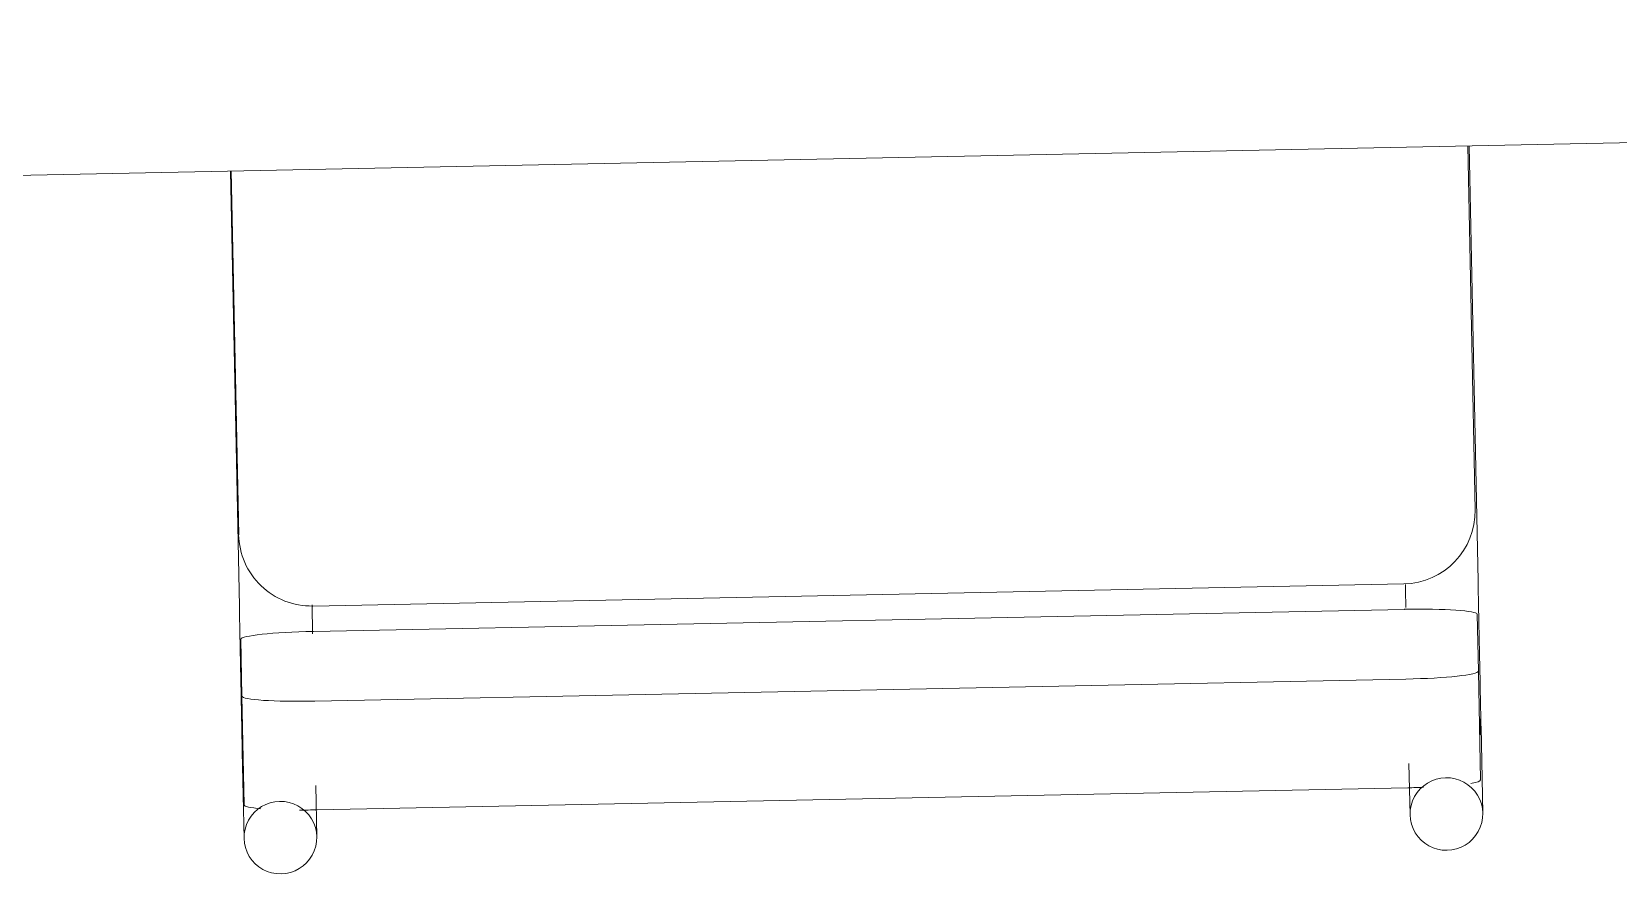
# Model space of a CAD drawing. Header units: metres. Extents: x -71 to 881, y -503 to 661.
# Drawn here: x 201.407 to 201.961, y -243.825 to -243.531 of the extents above; entities that cross this region are included whole.
import ezdxf

# ---------------------------------------------------------------- set-up
doc = ezdxf.new("R2010")
doc.units = ezdxf.units.M
doc.layers.add('07. Mobiliário', color=51, linetype='Continuous', lineweight=5)

msp = doc.modelspace()

# ---------------------------------------------------------------- linework, layer by layer
at = {"layer": '07. Mobiliário'}
for p, q in [((201.26786, -243.58341), (203.87999, -243.53057)), ((201.91123, -243.69743), (201.90866, -243.57045)), ((201.91227, -243.72242), (201.9092, -243.57044)), ((201.47667, -243.57919), (201.47975, -243.73117)), ((201.47695, -243.57918), (201.47952, -243.70616)), ((201.50543, -243.73104), (201.88635, -243.72333)), ((201.88653, -243.7322), (201.50561, -243.73991)), ((201.91237, -243.75382), (201.91197, -243.7339)), ((201.48026, -243.74263), (201.48066, -243.76255)), ((201.91314, -243.79177), (201.91237, -243.75382)), ((201.5061, -243.76425), (201.88702, -243.75655)), ((201.48066, -243.76255), (201.48143, -243.8005)), ((201.91292, -243.77039), (201.91304, -243.77604)), ((201.91391, -243.8034), (201.9133, -243.77321)), ((201.48077, -243.78196), (201.48139, -243.81215)), ((201.48107, -243.78443), (201.48097, -243.77948)), ((201.88815, -243.78601), (201.88851, -243.80391)), ((201.50678, -243.81163), (201.50642, -243.79374)), ((201.88779, -243.79449), (201.50687, -243.8022))]:
    msp.add_line(p, q, dxfattribs=at)
at = {"layer": '07. Mobiliário', "flags": 128}
for points in [[(201.91227, -243.72242), (201.91231, -243.72445), (201.91235, -243.72648), (201.91239, -243.7285), (201.91243, -243.73051), (201.91247, -243.73251), (201.91251, -243.73449), (201.91255, -243.73645), (201.91259, -243.73839), (201.91263, -243.74031), (201.91267, -243.7422), (201.91271, -243.74405), (201.91275, -243.74587), (201.91278, -243.74765), (201.91282, -243.7494), (201.91285, -243.7511), (201.91288, -243.75275), (201.91292, -243.75435), (201.91295, -243.75591), (201.91298, -243.75741), (201.91301, -243.75885), (201.91304, -243.76024), (201.91306, -243.76156), (201.91309, -243.76283), (201.91311, -243.76402), (201.91314, -243.76516), (201.91316, -243.76622), (201.91318, -243.76721), (201.9132, -243.76813), (201.91321, -243.76898), (201.91323, -243.76976), (201.91324, -243.77045), (201.91326, -243.77107), (201.91327, -243.77162), (201.91328, -243.77208), (201.91328, -243.77247), (201.91329, -243.77277), (201.91329, -243.773), (201.9133, -243.77314), (201.9133, -243.7732)], [(201.88705, -243.73156), (201.88701, -243.72956), (201.88697, -243.72754), (201.88693, -243.72551), (201.88689, -243.72348)], [(201.48077, -243.78196), (201.48077, -243.78192), (201.48077, -243.78179), (201.48077, -243.78159), (201.48076, -243.78131), (201.48075, -243.78094), (201.48075, -243.7805), (201.48073, -243.77998), (201.48072, -243.77938), (201.48071, -243.7787), (201.48069, -243.77795), (201.48068, -243.77712), (201.48066, -243.77622), (201.48064, -243.77524), (201.48062, -243.7742), (201.4806, -243.77309), (201.48057, -243.77191), (201.48055, -243.77066), (201.48052, -243.76935), (201.48049, -243.76798), (201.48046, -243.76655), (201.48043, -243.76507), (201.4804, -243.76353), (201.48037, -243.76194), (201.48034, -243.7603), (201.4803, -243.75861), (201.48027, -243.75688), (201.48023, -243.75511), (201.48019, -243.7533), (201.48016, -243.75145), (201.48012, -243.74957), (201.48008, -243.74766), (201.48004, -243.74573), (201.48, -243.74377), (201.47996, -243.74179), (201.47992, -243.7398), (201.47988, -243.73779), (201.47984, -243.73577), (201.4798, -243.73375), (201.47976, -243.73172), (201.47975, -243.73117)], [(201.50514, -243.73065), (201.50518, -243.73268), (201.50522, -243.73471), (201.50527, -243.73673), (201.50531, -243.73875), (201.50535, -243.74074)]]:
    msp.add_lwpolyline(points, dxfattribs=at)
at = {"layer": '07. Mobiliário'}
for centre, start, end in [((201.88584, -243.69794), 271.1589, 1.1589), ((201.50491, -243.70564), 181.1589, 271.1589)]:
    msp.add_arc(centre, 0.0254, start, end, dxfattribs=at)
for centre, major_axis, ratio, start_param, end_param in [((201.88657, -243.73441), (-0.02539, -0.00051), 0.087156, 3.141593, 4.712389), ((201.50565, -243.74212), (-0.02539, -0.00051), 0.087156, 4.712389, 6.283185), ((201.88698, -243.75433), (0.02539, 0.00051), 0.087156, 4.712389, 6.283185), ((201.50606, -243.76204), (0.02539, 0.00051), 0.087156, 3.141593, 4.712389), ((201.88775, -243.79228), (0.02539, 0.00051), 0.087156, 4.712389, 4.928556), ((201.90121, -243.80365), (-0.0127, -0.00026), 0.996195, 4.712389, 7.853982), ((201.90121, -243.80365), (-0.0127, -0.00026), 0.996195, 1.570796, 4.712389), ((201.88775, -243.79228), (0.02539, 0.00051), 0.087156, 5.759587, 6.283185), ((201.49408, -243.81189), (-0.0127, -0.00026), 0.996195, 4.712389, 7.853982), ((201.49408, -243.81189), (-0.0127, -0.00026), 0.996195, 1.570796, 4.712389), ((201.50682, -243.79999), (0.02539, 0.00051), 0.087156, 3.141593, 3.832227), ((201.50682, -243.79999), (0.02539, 0.00051), 0.087156, 4.469921, 4.712389)]:
    msp.add_ellipse(centre, major_axis=major_axis, ratio=ratio, start_param=start_param, end_param=end_param, dxfattribs=at)
for points in [[(201.91306, -243.771), (201.91308, -243.77109), (201.91318, -243.77163), (201.91335, -243.7731), (201.91329, -243.7745), (201.91315, -243.77541)], [(201.48101, -243.78416), (201.48099, -243.78407), (201.48089, -243.78353), (201.48073, -243.78206), (201.48078, -243.78066), (201.48092, -243.77975)]]:
    msp.add_open_spline(points, degree=3, knots=[-0.5555556, -0.5555556, -0.5555556, -0.5555556, -0.5486111, -0.5138889, -0.4444444, -0.4444444, -0.4444444, -0.4444444], dxfattribs=at)

doc.saveas('drawing.dxf')
